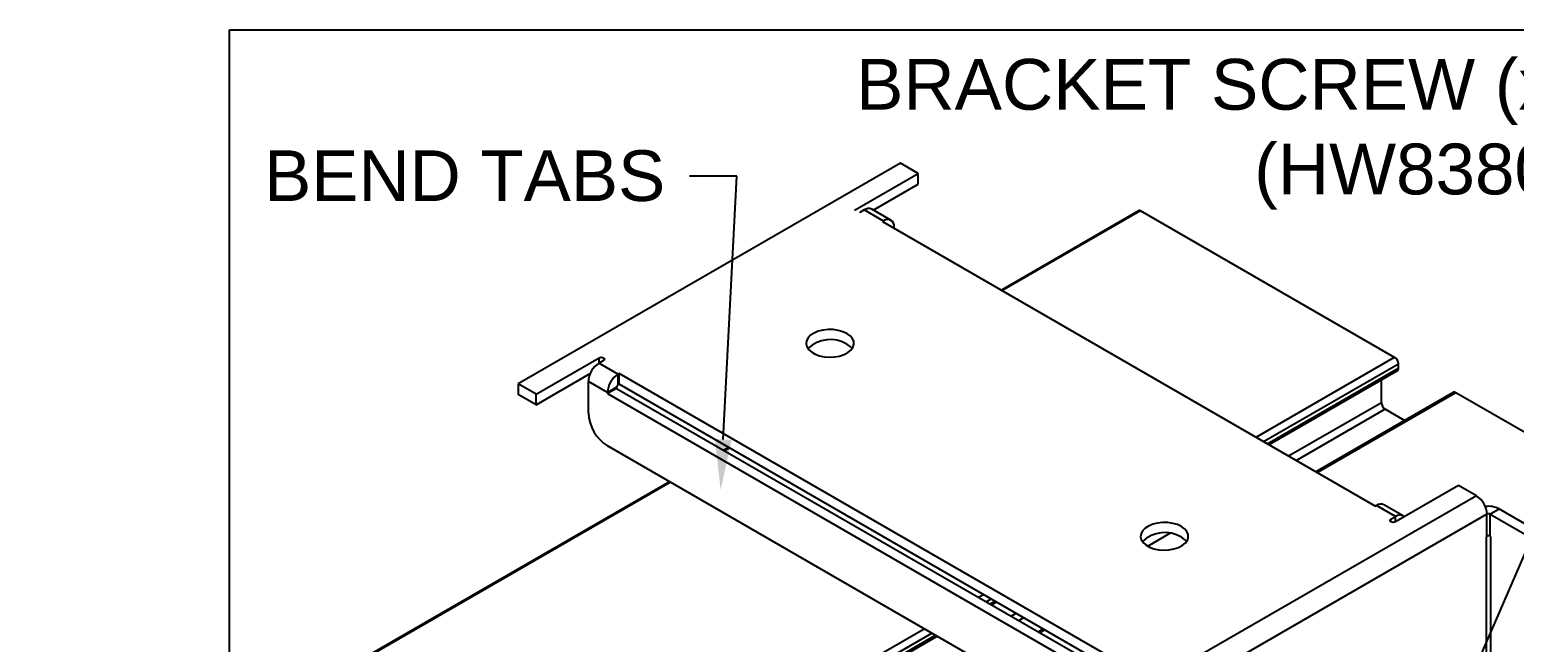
# Model space of a CAD drawing. Extents: x -0.74 to 7.5, y -6.75 to 0.
# Drawn here: x -0.74 to 4.75, y -2.27 to 0 of the extents above; entities that cross this region are included whole.
import ezdxf
from ezdxf import colors
from ezdxf.entities.mleader import LeaderData, LeaderLine
from ezdxf.math import Vec2, Vec3

# ---------------------------------------------------------------- set-up
doc = ezdxf.new("R2010")
doc.units = 0
doc.header["$LTSCALE"] = 0.5
doc.header["$MEASUREMENT"] = 0
for name, color, linetype in [('FAB DWG', 221, 'CONTINUOUS'), ('Housing', 150, 'CONTINUOUS'), ('Mounting', 4, 'CONTINUOUS')]:
    doc.layers.add(name, color=color, linetype=linetype)
doc.layers.add('Text-Unprinted', color=131, linetype='CONTINUOUS', plot=False)
doc.styles.add('LSAD_Standard', font='arial.ttf')
doc.styles.get("Standard").update_dxf_attribs({"font": 'arial.ttf'})

msp = doc.modelspace()

# ---------------------------------------------------------------- linework, layer by layer
at = {"layer": 'Housing', "linetype": 'Continuous', "lineweight": 25, "transparency": 16777216}
for p, q in [((3.3657, -0.6698), (2.8556, -0.9641)), ((2.858, -0.9655), (3.3701, -0.6699)), ((4.3109, -1.213), (3.3707, -0.6703)), ((3.798, -1.5081), (4.31, -1.2125)), ((3.8263, -1.5244), (4.325, -1.2365)), ((3.8404, -1.5326), (4.3251, -1.2528)), ((3.8463, -1.536), (4.3234, -1.2606)), ((4.3251, -1.2539), (4.3251, -1.2375)), ((4.2619, -1.3807), (4.2619, -1.2971)), ((4.5276, -1.3429), (4.0197, -1.6361)), ((4.0247, -1.639), (4.5368, -1.3434)), ((5.4773, -1.8864), (4.5376, -1.3439)), ((3.9186, -1.5778), (4.2619, -1.3796)), ((3.947, -1.5941), (4.2752, -1.4046)), ((4.3479, -1.4467), (4.276, -1.4052)), ((1.8469, -1.5462), (1.8286, -1.5568)), ((1.8312, -1.5583), (1.8495, -1.5477)), ((1.6275, -1.6733), (0.1903, -2.5022)), ((0.1953, -2.5027), (1.6304, -1.675)), ((3.3974, -1.9114), (3.4812, -1.863)), ((2.7711, -2.1009), (2.7894, -2.0904)), ((2.7994, -2.1173), (2.8177, -2.1067)), ((2.8136, -2.1254), (2.8319, -2.1149)), ((2.8194, -2.1288), (2.8377, -2.1182)), ((2.8918, -2.1706), (2.9101, -2.16)), ((2.9201, -2.1869), (2.9384, -2.1764)), ((1.1353, -3.0453), (2.5697, -2.2172)), ((1.1459, -3.095), (2.618, -2.2451)), ((1.1497, -3.0697), (2.598, -2.2336)), ((1.1497, -3.086), (2.6121, -2.2417)), ((3.0109, -2.2182), (2.9926, -2.2288)), ((2.9978, -2.2318), (3.0162, -2.2212))]:
    msp.add_line(p, q, dxfattribs=at)
for centre, radius, start, end in [((3.3678, -0.6743), 0.00503, 54.3824, 114.3071), ((4.2944, -1.2389), 0.0307, 2.6055, 57.3945), ((4.3153, -1.2549), 0.00986, 305.0133, 6.2988), ((4.5318, -1.3521), 0.0101, 54.3824, 114.3071), ((4.2926, -1.3793), 0.0307, 182.6055, 237.3945)]:
    msp.add_arc(centre, radius, start, end, dxfattribs=at)
at = {"layer": 'Mounting', "linetype": 'Continuous', "lineweight": 25, "transparency": 16777216}
for p, q in [((2.482, -0.4947), (1.0678, -1.3112)), ((2.3147, -0.6673), (2.5479, -0.5327)), ((2.5479, -0.5327), (2.482, -0.4947)), ((2.5479, -0.5718), (2.5479, -0.5327)), ((2.3818, -0.6677), (2.5479, -0.5718)), ((2.5472, -0.5722), (2.5479, -0.5718)), ((2.3147, -0.6696), (2.3147, -0.6673)), ((2.3485, -0.6673), (2.3316, -0.6771)), ((2.4193, -0.7082), (2.3485, -0.6673)), ((2.4472, -0.7054), (2.3764, -0.6646)), ((2.4193, -0.7082), (2.4158, -0.7102)), ((2.4158, -0.7102), (4.2401, -1.7633)), ((2.4552, -0.733), (2.4587, -0.7309)), ((2.4587, -0.735), (2.4587, -0.7309)), ((1.1337, -1.3492), (1.3668, -1.2146)), ((1.3668, -1.2341), (1.3668, -1.2146)), ((1.3837, -1.2243), (1.3668, -1.2341)), ((1.3668, -1.2341), (1.4375, -1.2749)), ((1.1337, -1.3492), (1.0678, -1.3112)), ((1.0678, -1.3112), (1.0678, -1.3502)), ((1.1337, -1.3882), (1.3343, -1.2724)), ((1.3981, -1.3432), (1.3273, -1.3024)), ((1.3273, -1.4184), (1.3273, -1.3024)), ((1.441, -1.2729), (1.4375, -1.2749)), ((1.4375, -1.3139), (1.4375, -1.2749)), ((1.441, -1.3119), (1.4375, -1.3139)), ((3.2653, -2.3261), (1.441, -1.2729)), ((1.441, -1.3119), (1.441, -1.2729)), ((3.2315, -2.3456), (1.441, -1.3119)), ((1.1337, -1.3882), (1.0678, -1.3502)), ((1.1337, -1.3882), (1.1337, -1.3492)), ((1.3981, -1.3432), (1.4319, -1.3237)), ((1.4319, -1.3278), (1.3981, -1.3473)), ((1.3981, -1.3432), (1.3981, -1.3473)), ((1.3981, -1.3473), (3.2224, -2.4005)), ((1.4319, -1.3237), (1.4319, -1.3278)), ((1.4319, -1.3278), (3.2297, -2.3657)), ((3.1996, -2.5809), (1.3981, -1.5408)), ((4.5474, -1.6871), (4.3143, -1.8217)), ((4.6133, -1.7251), (4.5474, -1.6871)), ((4.6133, -1.7251), (3.1991, -2.5415)), ((4.6527, -1.7934), (2.811, -2.8566)), ((4.2401, -1.7633), (4.2436, -1.7613)), ((4.3143, -1.8021), (4.2436, -1.7613)), ((4.3422, -1.7994), (4.2715, -1.7586)), ((4.2974, -1.8119), (4.3143, -1.8021)), ((4.2974, -1.8217), (4.2974, -1.8119)), ((4.3143, -1.8217), (4.3143, -1.8021)), ((4.6527, -1.8751), (4.6527, -1.7934)), ((4.664, -1.7934), (4.6978, -1.7739)), ((4.664, -1.8751), (4.664, -1.7934)), ((4.664, -1.7934), (5.0561, -2.0198)), ((4.6978, -1.7739), (5.0899, -2.0002)), ((4.6527, -1.8751), (4.6492, -1.8771)), ((4.6492, -1.8771), (4.6492, -3.602)), ((4.6675, -1.8771), (4.664, -1.8751)), ((4.6675, -3.602), (4.6675, -1.8771))]:
    msp.add_line(p, q, dxfattribs=at)
at = {"layer": 'Mounting', "linetype": 'Continuous', "lineweight": 25, "transparency": 16777216, "flags": 128}
for points in [[(2.313, -0.6689), (2.3147, -0.6673)], [(2.3316, -0.6771), (2.3304, -0.6776)], [(2.2844, -1.1248), (2.2695, -1.1179), (2.2523, -1.113), (2.2338, -1.1103), (2.2146, -1.11), (2.1959, -1.1121), (2.1783, -1.1165), (2.1627, -1.1229), (2.15, -1.1311), (2.1405, -1.1407), (2.1349, -1.1513), (2.1334, -1.1623), (2.1359, -1.1733), (2.1425, -1.1836), (2.1529, -1.1929), (2.1664, -1.2008), (2.1825, -1.2067), (2.2005, -1.2105), (2.2194, -1.212), (2.2385, -1.2111), (2.2568, -1.2079), (2.2735, -1.2024), (2.2877, -1.1951), (2.2989, -1.1861), (2.3064, -1.1759), (2.31, -1.1651), (2.3095, -1.154), (2.3049, -1.1433), (2.2964, -1.1334), (2.2844, -1.1248)], [(2.3036, -1.1804), (2.2964, -1.1724), (2.2844, -1.1638)], [(1.3668, -1.2146), (1.3707, -1.2131), (1.3752, -1.2126), (1.3798, -1.2131), (1.3837, -1.2146), (1.3863, -1.2168), (1.3872, -1.2194), (1.3863, -1.2221), (1.3837, -1.2243)], [(4.3143, -1.8217), (4.3104, -1.8231), (4.3059, -1.8237), (4.3013, -1.8231), (4.2974, -1.8217), (4.2948, -1.8194), (4.2939, -1.8168), (4.2948, -1.8141), (4.2974, -1.8119)], [(3.5218, -1.8392), (3.5069, -1.8322), (3.4898, -1.8273), (3.4712, -1.8247), (3.4521, -1.8244), (3.4333, -1.8265), (3.4157, -1.8308), (3.4002, -1.8373), (3.3874, -1.8455), (3.378, -1.8551), (3.3724, -1.8657), (3.3708, -1.8767), (3.3734, -1.8876), (3.38, -1.898), (3.3903, -1.9073), (3.4038, -1.9151), (3.4199, -1.9211), (3.4379, -1.9249), (3.4569, -1.9264), (3.4759, -1.9255), (3.4942, -1.9222), (3.5109, -1.9168), (3.5251, -1.9094), (3.5363, -1.9004), (3.5439, -1.8903), (3.5475, -1.8794), (3.547, -1.8684), (3.5423, -1.8577), (3.5338, -1.8478), (3.5218, -1.8392)], [(3.5411, -1.8948), (3.5338, -1.8868), (3.5218, -1.8782)]]:
    msp.add_lwpolyline(points, dxfattribs=at)
at = {"layer": 'Mounting', "linetype": 'Continuous', "lineweight": 25, "transparency": 16777216}
for centre, radius, start, end in [((2.3649, -0.6901), 0.0281, 65.6929, 125.6176), ((2.4347, -0.727), 0.0244, 350.786, 129.2033), ((2.223, -1.2659), 0.1191, 58.9736, 134.1534), ((1.413, -1.3063), 0.0858, 122.6055, 177.3945), ((1.4837, -1.3471), 0.0858, 122.6055, 177.3945), ((1.4441, -1.3243), 0.0123, 122.6055, 177.3945), ((1.4809, -1.4114), 0.1537, 182.6055, 237.3945), ((4.2599, -1.7841), 0.0281, 65.6929, 125.6176), ((4.5671, -1.7973), 0.0858, 2.6055, 57.3945), ((4.33, -1.8218), 0.0252, 48.4939, 128.5874), ((4.6586, -1.8498), 0.0855, 62.6528, 98.1323), ((4.6584, -1.8043), 0.0123, 62.6097, 117.3903), ((3.4605, -1.9803), 0.1191, 58.9736, 134.1534), ((4.6584, -1.886), 0.0123, 62.6097, 117.3903)]:
    msp.add_arc(centre, radius, start, end, dxfattribs=at)
at = {"layer": 'Text-Unprinted', "ltscale": 0.5, "transparency": 16777216}
msp.add_lwpolyline([(0, 0), (5.6732, 0), (5.6732, -6.7457), (0, -6.7457)], close=True, dxfattribs=at)

# ---------------------------------------------------------------- leaders
at = {"layer": 'FAB DWG', "transparency": 16777216}
ml = msp.add_multileader_mtext('Standard', dxfattribs=at)
ml.set_content('BRACKET SCREW (x2)\\P(HW83800)', color=256)
ml.set_leader_properties()
ml.build(insert=Vec2(0, 0))
ml.multileader.update_dxf_attribs({"dogleg_length": 0.0922, "arrow_head_size": 0.15})
ctx = ml.context
ctx.base_point, ctx.char_height, ctx.arrow_head_size, ctx.landing_gap_size, ctx.plane_origin = Vec3(2.2564, -0.2299), 0.188, 0.15, 0.09, Vec3(4.3603, -0.0703)
ctx.text_align_type = 2
notes = []
notes.append((ctx, [(0, (1, 1, 0), (5.5337, -0.2299), (-1, 0), 0.3097, [(0, [(4.3924, -2.8625)], 0, [])])]))
ctx.mtext.insert, ctx.mtext.width, ctx.mtext.defined_height, ctx.mtext.alignment, ctx.mtext.flow_direction = Vec3(5.1339, -0.1082), 3.003156, 0.426, 3, 5
at = {"layer": 'FAB DWG', "ltscale": 0.5, "transparency": 16777216}
ml = msp.add_multileader_mtext('Standard', dxfattribs=at)
ml.set_content('\\A1;BEND TABS', color=256, style='LSAD_Standard')
ml.set_leader_properties()
ml.build(insert=Vec2(0, 0))
ml.multileader.update_dxf_attribs({"text_left_attachment_type": 2, "dogleg_length": 0.36, "arrow_head_size": 0.1875})
ctx = ml.context
ctx.base_point, ctx.char_height, ctx.arrow_head_size, ctx.landing_gap_size, ctx.plane_origin = Vec3(0.0701, -0.5436), 0.1875, 0.1875, 0.09, Vec3(-0.2246, 15.3516)
ctx.left_attachment, ctx.text_align_type = 2, 2
notes.append((ctx, [(1, (1, 1, 0), (1.8771, -0.542), (-1, 0), 0.1752, [(1, [(1.8169, -1.7039)], 0, [])])]))
ctx.mtext.insert, ctx.mtext.width, ctx.mtext.defined_height, ctx.mtext.alignment, ctx.mtext.flow_direction = Vec3(1.6119, -0.4466), 2.351815, 0.6491, 3, 5
for ctx, leaders in notes:
    for number, flags, end, landing, length, lines in leaders:
        leader = LeaderData()
        leader.index, (leader.has_last_leader_line, leader.has_dogleg_vector, leader.attachment_direction) = number, flags
        leader.last_leader_point, leader.dogleg_vector, leader.dogleg_length = Vec3(end), Vec3(landing), length
        for number, points, colour, breaks in lines:
            line = LeaderLine()
            line.index, line.vertices, line.color, line.breaks = number, Vec3.list(points), colors.encode_raw_color(colour), breaks
            leader.lines.append(line)
        ctx.leaders.append(leader)

doc.saveas('drawing.dxf')
